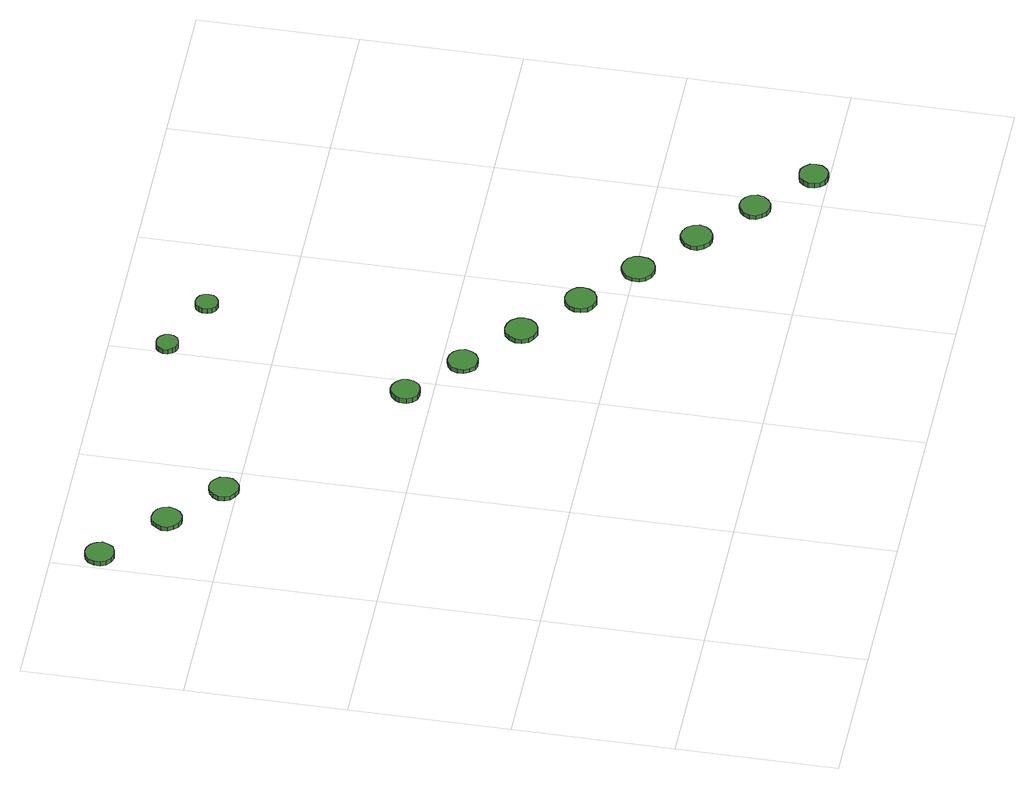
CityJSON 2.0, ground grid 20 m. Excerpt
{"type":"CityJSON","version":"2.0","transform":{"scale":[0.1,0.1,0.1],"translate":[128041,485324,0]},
"CityObjects":{
"tree1":{"type":"SolitaryVegetationObject","attributes":{"function":"something"},"geometry":[{"type":"MultiSurface","lod":"1","boundaries":[[[0,1,2,3,4,5,6,7,8,9,10,11,12,13,14]],[[15,16,17,18,19,20,21,22,23,24,25,26,27,28,29]],[[0,29,28,1]],[[1,28,27,2]],[[2,27,26,3]],[[3,26,25,4]],[[4,25,24,5]],[[5,24,23,6]],[[6,23,22,7]],[[7,22,21,8]],[[8,21,20,9]],[[9,20,19,10]],[[10,19,18,11]],[[11,18,17,12]],[[12,17,16,13]],[[13,16,15,14]],[[14,15,29,0]]]}]},
"tree2":{"type":"SolitaryVegetationObject","attributes":{"function":"something"},"geometry":[{"type":"MultiSurface","lod":"1","boundaries":[[[30,31,32,33,34,35,36,37,38,39,40,41,42,43,44]],[[45,46,47,48,49,50,51,52,53,54,55,56,57,58,59]],[[30,59,58,31]],[[31,58,57,32]],[[32,57,56,33]],[[33,56,55,34]],[[34,55,54,35]],[[35,54,53,36]],[[36,53,52,37]],[[37,52,51,38]],[[38,51,50,39]],[[39,50,49,40]],[[40,49,48,41]],[[41,48,47,42]],[[42,47,46,43]],[[43,46,45,44]],[[44,45,59,30]]]}]},
"tree3":{"type":"SolitaryVegetationObject","attributes":{"function":"something"},"geometry":[{"type":"MultiSurface","lod":"1","boundaries":[[[60,61,62,63,64,65,66,67,68,69,70,71,72,73,74]],[[75,76,77,78,79,80,81,82,83,84,85,86,87,88,89]],[[60,89,88,61]],[[61,88,87,62]],[[62,87,86,63]],[[63,86,85,64]],[[64,85,84,65]],[[65,84,83,66]],[[66,83,82,67]],[[67,82,81,68]],[[68,81,80,69]],[[69,80,79,70]],[[70,79,78,71]],[[71,78,77,72]],[[72,77,76,73]],[[73,76,75,74]],[[74,75,89,60]]]}]},
"tree4":{"type":"SolitaryVegetationObject","attributes":{"function":"something"},"geometry":[{"type":"MultiSurface","lod":"1","boundaries":[[[90,91,92,93,94,95,96,97,98,99,100,101,102,103,104]],[[105,106,107,108,109,110,111,112,113,114,115,116,117,118,119]],[[90,119,118,91]],[[91,118,117,92]],[[92,117,116,93]],[[93,116,115,94]],[[94,115,114,95]],[[95,114,113,96]],[[96,113,112,97]],[[97,112,111,98]],[[98,111,110,99]],[[99,110,109,100]],[[100,109,108,101]],[[101,108,107,102]],[[102,107,106,103]],[[103,106,105,104]],[[104,105,119,90]]]}]},
"tree5":{"type":"SolitaryVegetationObject","attributes":{"function":"something"},"geometry":[{"type":"MultiSurface","lod":"1","boundaries":[[[120,121,122,123,124,125,126,127,128,129,130,131,132,133,134]],[[135,136,137,138,139,140,141,142,143,144,145,146,147,148,149]],[[120,149,148,121]],[[121,148,147,122]],[[122,147,146,123]],[[123,146,145,124]],[[124,145,144,125]],[[125,144,143,126]],[[126,143,142,127]],[[127,142,141,128]],[[128,141,140,129]],[[129,140,139,130]],[[130,139,138,131]],[[131,138,137,132]],[[132,137,136,133]],[[133,136,135,134]],[[134,135,149,120]]]}]},
"tree6":{"type":"SolitaryVegetationObject","attributes":{"function":"something"},"geometry":[{"type":"MultiSurface","lod":"1","boundaries":[[[150,151,152,153,154,155,156,157,158,159,160,161,162,163,164]],[[165,166,167,168,169,170,171,172,173,174,175,176,177,178,179]],[[150,179,178,151]],[[151,178,177,152]],[[152,177,176,153]],[[153,176,175,154]],[[154,175,174,155]],[[155,174,173,156]],[[156,173,172,157]],[[157,172,171,158]],[[158,171,170,159]],[[159,170,169,160]],[[160,169,168,161]],[[161,168,167,162]],[[162,167,166,163]],[[163,166,165,164]],[[164,165,179,150]]]}]},
"tree7":{"type":"SolitaryVegetationObject","attributes":{"function":"something"},"geometry":[{"type":"MultiSurface","lod":"1","boundaries":[[[180,181,182,183,184,185,186,187,188,189,190,191,192,193,194]],[[195,196,197,198,199,200,201,202,203,204,205,206,207,208,209]],[[180,209,208,181]],[[181,208,207,182]],[[182,207,206,183]],[[183,206,205,184]],[[184,205,204,185]],[[185,204,203,186]],[[186,203,202,187]],[[187,202,201,188]],[[188,201,200,189]],[[189,200,199,190]],[[190,199,198,191]],[[191,198,197,192]],[[192,197,196,193]],[[193,196,195,194]],[[194,195,209,180]]]}]},
"tree8":{"type":"SolitaryVegetationObject","attributes":{"function":"something"},"geometry":[{"type":"MultiSurface","lod":"1","boundaries":[[[210,211,212,213,214,215,216,217,218,219,220,221,222,223,224]],[[225,226,227,228,229,230,231,232,233,234,235,236,237,238,239]],[[210,239,238,211]],[[211,238,237,212]],[[212,237,236,213]],[[213,236,235,214]],[[214,235,234,215]],[[215,234,233,216]],[[216,233,232,217]],[[217,232,231,218]],[[218,231,230,219]],[[219,230,229,220]],[[220,229,228,221]],[[221,228,227,222]],[[222,227,226,223]],[[223,226,225,224]],[[224,225,239,210]]]}]},
"tree9":{"type":"SolitaryVegetationObject","attributes":{"function":"something"},"geometry":[{"type":"MultiSurface","lod":"1","boundaries":[[[240,241,242,243,244,245,246,247,248,249,250,251,252,253,254]],[[255,256,257,258,259,260,261,262,263,264,265,266,267,268,269]],[[240,269,268,241]],[[241,268,267,242]],[[242,267,266,243]],[[243,266,265,244]],[[244,265,264,245]],[[245,264,263,246]],[[246,263,262,247]],[[247,262,261,248]],[[248,261,260,249]],[[249,260,259,250]],[[250,259,258,251]],[[251,258,257,252]],[[252,257,256,253]],[[253,256,255,254]],[[254,255,269,240]]]}]},
"tree10":{"type":"SolitaryVegetationObject","attributes":{"function":"something"},"geometry":[{"type":"MultiSurface","lod":"1","boundaries":[[[270,271,272,273,274,275,276,277,278,279,280,281,282,283,284]],[[285,286,287,288,289,290,291,292,293,294,295,296,297,298,299]],[[270,299,298,271]],[[271,298,297,272]],[[272,297,296,273]],[[273,296,295,274]],[[274,295,294,275]],[[275,294,293,276]],[[276,293,292,277]],[[277,292,291,278]],[[278,291,290,279]],[[279,290,289,280]],[[280,289,288,281]],[[281,288,287,282]],[[282,287,286,283]],[[283,286,285,284]],[[284,285,299,270]]]}]},
"tree11":{"type":"SolitaryVegetationObject","attributes":{"function":"something"},"geometry":[{"type":"MultiSurface","lod":"1","boundaries":[[[300,301,302,303,304,305,306,307,308,309,310,311,312,313,314]],[[315,316,317,318,319,320,321,322,323,324,325,326,327,328,329]],[[300,329,328,301]],[[301,328,327,302]],[[302,327,326,303]],[[303,326,325,304]],[[304,325,324,305]],[[305,324,323,306]],[[306,323,322,307]],[[307,322,321,308]],[[308,321,320,309]],[[309,320,319,310]],[[310,319,318,311]],[[311,318,317,312]],[[312,317,316,313]],[[313,316,315,314]],[[314,315,329,300]]]}]},
"tree12":{"type":"SolitaryVegetationObject","attributes":{"function":"something"},"geometry":[{"type":"MultiSurface","lod":"1","boundaries":[[[330,331,332,333,334,335,336,337,338,339,340,341,342,343,344]],[[345,346,347,348,349,350,351,352,353,354,355,356,357,358,359]],[[330,359,358,331]],[[331,358,357,332]],[[332,357,356,333]],[[333,356,355,334]],[[334,355,354,335]],[[335,354,353,336]],[[336,353,352,337]],[[337,352,351,338]],[[338,351,350,339]],[[339,350,349,340]],[[340,349,348,341]],[[341,348,347,342]],[[342,347,346,343]],[[343,346,345,344]],[[344,345,359,330]]]}]},
"tree13":{"type":"SolitaryVegetationObject","attributes":{"function":"something"},"geometry":[{"type":"MultiSurface","lod":"1","boundaries":[[[360,361,362,363,364,365,366,367,368,369,370,371,372,373,374]],[[375,376,377,378,379,380,381,382,383,384,385,386,387,388,389]],[[360,389,388,361]],[[361,388,387,362]],[[362,387,386,363]],[[363,386,385,364]],[[364,385,384,365]],[[365,384,383,366]],[[366,383,382,367]],[[367,382,381,368]],[[368,381,380,369]],[[369,380,379,370]],[[370,379,378,371]],[[371,378,377,372]],[[372,377,376,373]],[[373,376,375,374]],[[374,375,389,360]]]}]}
},
"vertices":[
[41,743,9],[39,750,9],[35,756,9],[28,760,9],[21,761,9],[14,759,9],[8,754,9],[5,747,9],[5,739,9],[8,732,9],[14,727,9],[21,725,9],[28,726,9],[35,729,9],[39,736,9],[39,736,3],[35,729,3],[28,726,3],[21,725,3],[14,727,3],[8,732,3],[5,739,3],[5,747,3],[8,754,3],[14,759,3],[21,761,3],[28,760,3],[35,756,3],[39,750,3],[41,743,3],
[118,675,9],[116,682,9],[112,688,9],[105,692,9],[97,693,9],[90,691,9],[85,685,9],[81,678,9],[81,671,9],[85,664,9],[90,659,9],[97,656,9],[105,657,9],[112,661,9],[116,667,9],[116,667,3],[112,661,3],[105,657,3],[97,656,3],[90,659,3],[85,664,3],[81,671,3],[81,678,3],[85,685,3],[90,691,3],[97,693,3],[105,692,3],[112,688,3],[116,682,3],[118,675,3],
[183,616,9],[182,624,9],[177,630,9],[171,634,9],[163,635,9],[156,632,9],[150,627,9],[147,620,9],[147,613,9],[150,606,9],[156,601,9],[163,598,9],[171,599,9],[177,603,9],[182,609,9],[182,609,3],[177,603,3],[171,599,3],[163,598,3],[156,601,3],[150,606,3],[147,613,3],[147,620,3],[150,627,3],[156,632,3],[163,635,3],[171,634,3],[177,630,3],[182,624,3],[183,616,3],
[395,433,10],[394,440,10],[389,446,10],[383,450,10],[376,451,10],[368,448,10],[363,443,10],[360,437,10],[360,429,10],[363,422,10],[368,417,10],[376,415,10],[383,416,10],[389,419,10],[394,426,10],[394,426,3],[389,419,3],[383,416,3],[376,415,3],[368,417,3],[363,422,3],[360,429,3],[360,437,3],[363,443,3],[368,448,3],[376,451,3],[383,450,3],[389,446,3],[394,440,3],[395,433,3],
[462,375,9],[460,382,9],[456,388,9],[449,392,9],[441,393,9],[434,391,9],[428,386,9],[425,378,9],[425,371,9],[428,364,9],[434,358,9],[441,356,9],[449,357,9],[456,361,9],[460,367,9],[460,367,3],[456,361,3],[449,357,3],[441,356,3],[434,358,3],[428,364,3],[425,371,3],[425,378,3],[428,386,3],[434,391,3],[441,393,3],[449,392,3],[456,388,3],[460,382,3],[462,375,3],
[531,315,9],[529,323,9],[524,330,9],[517,334,9],[509,335,9],[501,333,9],[495,327,9],[491,319,9],[491,311,9],[495,303,9],[501,298,9],[509,295,9],[517,296,9],[524,300,9],[529,307,9],[529,307,3],[524,300,3],[517,296,3],[509,295,3],[501,298,3],[495,303,3],[491,311,3],[491,319,3],[495,327,3],[501,333,3],[509,335,3],[517,334,3],[524,330,3],[529,323,3],[531,315,3],
[425,730,10],[424,735,10],[420,740,10],[415,743,10],[410,743,10],[404,742,10],[400,738,10],[397,733,10],[397,727,10],[400,722,10],[404,718,10],[410,716,10],[415,717,10],[420,719,10],[424,724,10],[424,724,3],[420,719,3],[415,717,3],[410,716,3],[404,718,3],[400,722,3],[397,727,3],[397,733,3],[400,738,3],[404,742,3],[410,743,3],[415,743,3],[420,740,3],[424,735,3],[425,730,3],
[598,255,9],[596,263,9],[591,269,9],[584,273,9],[576,274,9],[568,272,9],[562,266,9],[559,259,9],[559,251,9],[562,243,9],[568,238,9],[576,235,9],[584,236,9],[591,240,9],[596,247,9],[596,247,3],[591,240,3],[584,236,3],[576,235,3],[568,238,3],[562,243,3],[559,251,3],[559,259,3],[562,266,3],[568,272,3],[576,274,3],[584,273,3],[591,269,3],[596,263,3],[598,255,3],
[505,696,10],[504,702,10],[501,706,10],[496,709,10],[490,710,10],[484,708,10],[480,704,10],[478,699,10],[478,693,10],[480,688,10],[484,684,10],[490,682,10],[496,683,10],[501,686,10],[504,690,10],[504,690,3],[501,686,3],[496,683,3],[490,682,3],[484,684,3],[480,688,3],[478,693,3],[478,699,3],[480,704,3],[484,708,3],[490,710,3],[496,709,3],[501,706,3],[504,702,3],[505,696,3],
[666,197,8],[665,205,8],[660,212,8],[652,216,8],[644,217,8],[636,214,8],[629,209,8],[626,201,8],[626,192,8],[629,185,8],[636,179,8],[644,176,8],[652,177,8],[660,181,8],[665,188,8],[665,188,3],[660,181,3],[652,177,3],[644,176,3],[636,179,3],[629,185,3],[626,192,3],[626,201,3],[629,209,3],[636,214,3],[644,217,3],[652,216,3],[660,212,3],[665,205,3],[666,197,3],
[734,137,9],[732,145,9],[727,152,9],[720,156,9],[712,157,9],[705,154,9],[699,149,9],[695,141,9],[695,133,9],[699,126,9],[705,120,9],[712,118,9],[720,119,9],[727,123,9],[732,129,9],[732,129,3],[727,123,3],[720,119,3],[712,118,3],[705,120,3],[699,126,3],[695,133,3],[695,141,3],[699,149,3],[705,154,3],[712,157,3],[720,156,3],[727,152,3],[732,145,3],[734,137,3],
[800,78,9],[798,86,9],[793,92,9],[787,96,9],[779,97,9],[771,94,9],[766,89,9],[762,82,9],[762,74,9],[766,67,9],[771,62,9],[779,59,9],[787,60,9],[793,64,9],[798,70,9],[798,70,3],[793,64,3],[787,60,3],[779,59,3],[771,62,3],[766,67,3],[762,74,3],[762,82,3],[766,89,3],[771,94,3],[779,97,3],[787,96,3],[793,92,3],[798,86,3],[800,78,3],
[867,19,9],[866,26,9],[861,32,9],[855,36,9],[847,36,9],[840,34,9],[835,29,9],[832,22,9],[832,15,9],[835,8,9],[840,3,9],[847,1,9],[855,1,9],[861,5,9],[866,11,9],[866,11,2],[861,5,2],[855,1,2],[847,1,2],[840,3,2],[835,8,2],[832,15,2],[832,22,2],[835,29,2],[840,34,2],[847,36,2],[855,36,2],[861,32,2],[866,26,2],[867,19,2]
]}
